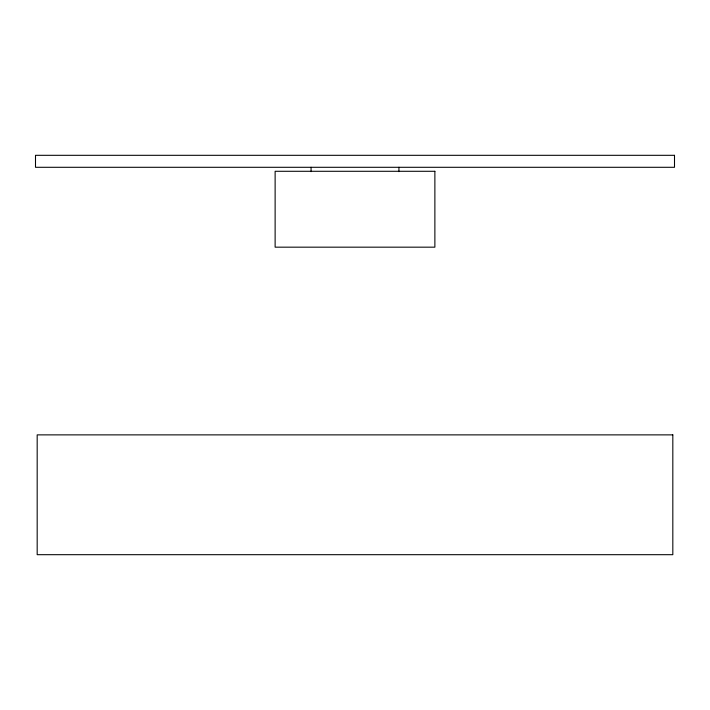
<?xml version="1.0" encoding="UTF-8"?>
<svg xmlns="http://www.w3.org/2000/svg" width="710" height="710" viewBox="0 0 710 710"><rect width="100%" height="100%" fill="white"/><g stroke="black" fill="none" stroke-linecap="round" stroke-linejoin="round"><path stroke-width="1.06" d="M398.931 167.294L398.931 171.651M311.069 167.294L311.069 171.651M674.5 155.312L35.5 155.312L35.5 167.294L674.5 167.294L674.5 155.312M434.875 171.287L275.125 171.287L275.125 247.169L434.875 247.169L434.875 171.287M672.823 434.875L37.177 434.875L37.177 554.688L672.823 554.688L672.823 434.875"/></g></svg>
